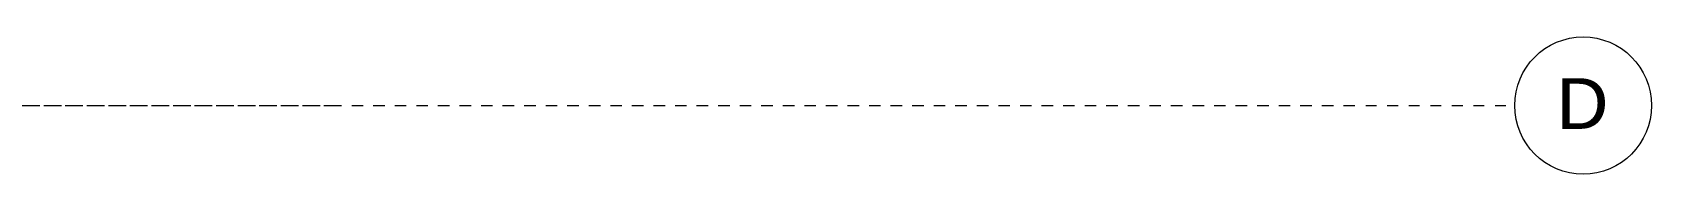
# Model space of a CAD drawing. Header units: inches. Extents: x -3 to 209, y -384 to 20.
# Drawn here: x 188.06 to 203.08, y -110.13 to -108.86 of the extents above; entities that cross this region are included whole.
import ezdxf

# ---------------------------------------------------------------- set-up
doc = ezdxf.new("R2010")
doc.units = ezdxf.units.IN
doc.header["$MEASUREMENT"] = 0
doc.linetypes.add('Grid Line', pattern=[0.022225, 0.0127, -0.003175, 0.003175, -0.003175])
doc.linetypes.add('Grid Line 1_2_', pattern=[0.022225, 0.0127, -0.003175, 0.003175, -0.003175])
doc.layers.add('S-GRID', color=253, linetype='Continuous', lineweight=9)
doc.layers.add('S-GRID-IDEN', color=253, linetype='Continuous', lineweight=9)
doc.styles.add('Arial', font='arial.ttf', dxfattribs={"height": 0.225})

# ---------------------------------------------------------------- blocks, each defined once
blk = doc.blocks.new('Grid - Grid Head - Circle-V14-COMUNICACIONES PISO 5 AVA')
at = {"layer": 'S-GRID-IDEN', "linetype": 'ByBlock', "lineweight": -2}
blk.add_circle((0, 0), 0.00635, dxfattribs=at)

msp = doc.modelspace()

# ---------------------------------------------------------------- linework, layer by layer
at = {"layer": 'S-GRID', "linetype": 'Grid Line'}
for p, q in [((117.624, -109.491), (200.283, -109.491)), ((123.567, -109.491), (190.878, -109.491))]:
    msp.add_line(p, q, dxfattribs=at)
at = {"layer": 'S-GRID', "linetype": 'Grid Line 1_2_'}
msp.add_line((118.631, -109.491), (201.813, -109.491), dxfattribs=at)
msp.add_line((118.631, -109.491), (201.813, -109.491), dxfattribs=at)

# ---------------------------------------------------------------- texts
at = {"layer": 'S-GRID-IDEN', "insert": (202.446, -109.238), "char_height": 0.468, "width": 0.56007, "attachment_point": 2, "line_spacing_factor": 0.938532, "style": 'Arial', "bg_fill": 3, "box_fill_scale": 1.25, "bg_fill_color": 0, "bg_fill_transparency": 0}
msp.add_mtext('D', dxfattribs=at)

# ---------------------------------------------------------------- next in the draw order: linework, layer by layer
at = {"layer": 'S-GRID-IDEN'}
msp.add_circle((202.448, -109.491), 0.635, dxfattribs=at)

# ---------------------------------------------------------------- next in the draw order: block references
at = {"lineweight": 5, "xscale": 99.99999999999993, "yscale": 99.99999999999993, "zscale": 99.99999999999993, "rotation": 270}
msp.add_blockref('Grid - Grid Head - Circle-V14-COMUNICACIONES PISO 5 AVA', (202.448, -109.491), dxfattribs=at)

# ---------------------------------------------------------------- next in the draw order: texts
at = {"layer": 'S-GRID-IDEN', "style": 'Arial'}
msp.add_text('D', height=0.468, dxfattribs=at).set_placement((202.202, -109.707))

doc.saveas('drawing.dxf')
